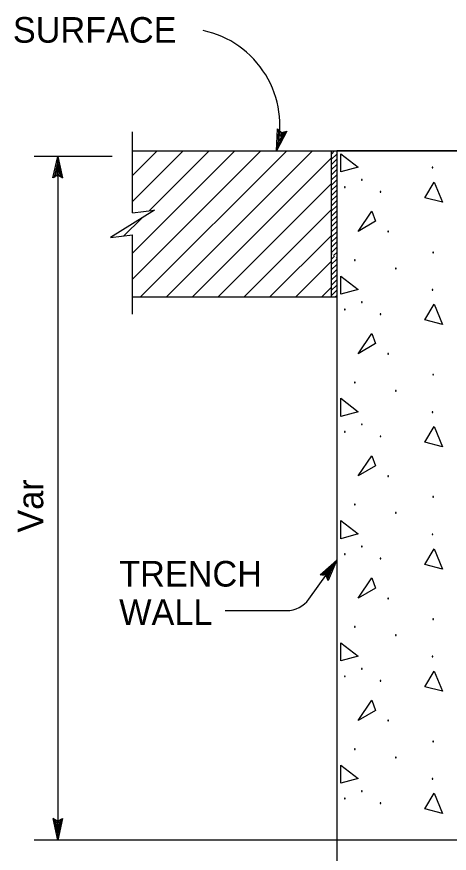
# Model space of a CAD drawing. Extents: x -893 to 867, y -474 to 712.
# Drawn here: x -774.9 to -656.6, y -272.5 to -43.9 of the extents above; entities that cross this region are included whole.
import ezdxf

# ---------------------------------------------------------------- set-up
doc = ezdxf.new("R2010")
doc.units = 0
for name, color, linetype in [('36 Drainage', 7, 'Continuous'), ('56 Stage 3 Anno', 7, 'Continuous'), ('57 Undefined', 7, 'Continuous'), ('60 Nongeo Data', 7, 'Continuous')]:
    doc.layers.add(name, color=color, linetype=linetype)

msp = doc.modelspace()

# ---------------------------------------------------------------- linework, layer by layer
at = {"layer": '36 Drainage'}
for p, q in [((-743.2, -87.32), (-736.44, -80.55)), ((-743.2, -94.39), (-729.37, -80.55)), ((-743.2, -108.53), (-715.23, -80.55)), ((-743.2, -115.6), (-708.16, -80.55)), ((-741, -120.47), (-701.08, -80.55)), ((-738.69, -96.95), (-722.3, -80.55)), ((-733.93, -120.47), (-694.01, -80.55)), ((-726.86, -120.47), (-688.91, -82.52)), ((-719.79, -120.47), (-688.91, -89.6)), ((-712.72, -120.47), (-688.91, -96.67)), ((-745.55, -103.8), (-740.68, -98.93)), ((-705.65, -120.47), (-688.91, -103.74)), ((-698.58, -120.47), (-688.91, -110.81)), ((-691.51, -120.47), (-688.91, -117.88))]:
    msp.add_line(p, q, dxfattribs=at)
for points in [[(-686.32, -86.3), (-686.28, -81.35), (-681.56, -85.01), (-686.32, -86.3)], [(-661.33, -85.2), (-661.16, -85.2), (-661.16, -85.03), (-661.33, -85.03), (-661.33, -85.2)], [(-680.64, -88.56), (-680.47, -88.56), (-680.47, -88.39), (-680.64, -88.39), (-680.64, -88.56)], [(-663.31, -93.34), (-660.8, -89.07), (-658.54, -94.6), (-663.31, -93.34)], [(-685.28, -90.59), (-685.11, -90.59), (-685.11, -90.42), (-685.28, -90.42), (-685.28, -90.59)], [(-675.53, -91.82), (-675.36, -91.82), (-675.36, -91.65), (-675.53, -91.65), (-675.53, -91.82)], [(-681.56, -102.57), (-677.79, -97.04), (-676.79, -99.8), (-681.56, -102.57)], [(-673.42, -102.69), (-673.25, -102.69), (-673.25, -102.53), (-673.42, -102.53), (-673.42, -102.69)], [(-661.17, -108.37), (-661, -108.37), (-661, -108.21), (-661.17, -108.21), (-661.17, -108.37)], [(-682.55, -110.48), (-682.38, -110.48), (-682.38, -110.32), (-682.55, -110.32), (-682.55, -110.48)], [(-671.33, -112.76), (-671.16, -112.76), (-671.16, -112.6), (-671.33, -112.6), (-671.33, -112.76)], [(-686.32, -119.71), (-686.28, -114.75), (-681.56, -118.41), (-686.32, -119.71)], [(-661.33, -118.6), (-661.16, -118.6), (-661.16, -118.43), (-661.33, -118.43), (-661.33, -118.6)], [(-680.64, -121.96), (-680.47, -121.96), (-680.47, -121.79), (-680.64, -121.79), (-680.64, -121.96)], [(-663.31, -126.75), (-660.8, -122.47), (-658.54, -128), (-663.31, -126.75)], [(-685.28, -123.99), (-685.11, -123.99), (-685.11, -123.82), (-685.28, -123.82), (-685.28, -123.99)], [(-675.53, -125.22), (-675.36, -125.22), (-675.36, -125.06), (-675.53, -125.06), (-675.53, -125.22)], [(-681.56, -135.97), (-677.79, -130.44), (-676.79, -133.21), (-681.56, -135.97)], [(-673.42, -136.1), (-673.25, -136.1), (-673.25, -135.93), (-673.42, -135.93), (-673.42, -136.1)], [(-661.17, -141.78), (-661, -141.78), (-661, -141.61), (-661.17, -141.61), (-661.17, -141.78)], [(-682.55, -143.89), (-682.38, -143.89), (-682.38, -143.72), (-682.55, -143.72), (-682.55, -143.89)], [(-671.33, -146.17), (-671.16, -146.17), (-671.16, -146), (-671.33, -146), (-671.33, -146.17)], [(-686.32, -153.11), (-686.28, -148.16), (-681.56, -151.81), (-686.32, -153.11)], [(-661.33, -152), (-661.16, -152), (-661.16, -151.84), (-661.33, -151.84), (-661.33, -152)], [(-680.64, -155.36), (-680.47, -155.36), (-680.47, -155.2), (-680.64, -155.2), (-680.64, -155.36)], [(-685.28, -157.4), (-685.11, -157.4), (-685.11, -157.23), (-685.28, -157.23), (-685.28, -157.4)], [(-663.31, -160.15), (-660.8, -155.88), (-658.54, -161.41), (-663.31, -160.15)], [(-675.53, -158.63), (-675.36, -158.63), (-675.36, -158.46), (-675.53, -158.46), (-675.53, -158.63)], [(-681.56, -169.38), (-677.79, -163.85), (-676.79, -166.61), (-681.56, -169.38)], [(-673.42, -169.5), (-673.25, -169.5), (-673.25, -169.33), (-673.42, -169.33), (-673.42, -169.5)], [(-661.17, -175.18), (-661, -175.18), (-661, -175.01), (-661.17, -175.01), (-661.17, -175.18)], [(-682.55, -177.29), (-682.38, -177.29), (-682.38, -177.12), (-682.55, -177.12), (-682.55, -177.29)], [(-671.33, -179.57), (-671.16, -179.57), (-671.16, -179.4), (-671.33, -179.4), (-671.33, -179.57)], [(-686.32, -186.52), (-686.28, -181.56), (-681.56, -185.22), (-686.32, -186.52)], [(-661.33, -185.41), (-661.16, -185.41), (-661.16, -185.24), (-661.33, -185.24), (-661.33, -185.41)], [(-680.64, -188.77), (-680.47, -188.77), (-680.47, -188.6), (-680.64, -188.6), (-680.64, -188.77)], [(-663.31, -193.56), (-660.8, -189.28), (-658.54, -194.81), (-663.31, -193.56)], [(-685.28, -190.8), (-685.11, -190.8), (-685.11, -190.63), (-685.28, -190.63), (-685.28, -190.8)], [(-675.53, -192.03), (-675.36, -192.03), (-675.36, -191.86), (-675.53, -191.86), (-675.53, -192.03)], [(-681.56, -202.78), (-677.79, -197.25), (-676.79, -200.01), (-681.56, -202.78)], [(-673.42, -202.91), (-673.25, -202.91), (-673.25, -202.74), (-673.42, -202.74), (-673.42, -202.91)], [(-661.17, -208.59), (-661, -208.59), (-661, -208.42), (-661.17, -208.42), (-661.17, -208.59)], [(-682.55, -210.7), (-682.38, -210.7), (-682.38, -210.53), (-682.55, -210.53), (-682.55, -210.7)], [(-671.33, -212.98), (-671.16, -212.98), (-671.16, -212.81), (-671.33, -212.81), (-671.33, -212.98)], [(-686.32, -219.92), (-686.28, -214.96), (-681.56, -218.62), (-686.32, -219.92)], [(-661.33, -218.81), (-661.16, -218.81), (-661.16, -218.64), (-661.33, -218.64), (-661.33, -218.81)], [(-680.64, -222.17), (-680.47, -222.17), (-680.47, -222), (-680.64, -222), (-680.64, -222.17)], [(-663.31, -226.96), (-660.8, -222.69), (-658.54, -228.22), (-663.31, -226.96)], [(-685.28, -224.2), (-685.11, -224.2), (-685.11, -224.04), (-685.28, -224.04), (-685.28, -224.2)], [(-675.53, -225.44), (-675.36, -225.44), (-675.36, -225.27), (-675.53, -225.27), (-675.53, -225.44)], [(-681.56, -236.18), (-677.79, -230.65), (-676.79, -233.42), (-681.56, -236.18)], [(-673.42, -236.31), (-673.25, -236.31), (-673.25, -236.14), (-673.42, -236.14), (-673.42, -236.31)], [(-661.17, -241.99), (-661, -241.99), (-661, -241.82), (-661.17, -241.82), (-661.17, -241.99)], [(-682.55, -244.1), (-682.38, -244.1), (-682.38, -243.93), (-682.55, -243.93), (-682.55, -244.1)], [(-671.33, -246.38), (-671.16, -246.38), (-671.16, -246.21), (-671.33, -246.21), (-671.33, -246.38)], [(-686.32, -253.32), (-686.28, -248.37), (-681.56, -252.03), (-686.32, -253.32)], [(-661.33, -252.22), (-661.16, -252.22), (-661.16, -252.05), (-661.33, -252.05), (-661.33, -252.22)], [(-680.64, -255.58), (-680.47, -255.58), (-680.47, -255.41), (-680.64, -255.41), (-680.64, -255.58)], [(-685.28, -257.61), (-685.11, -257.61), (-685.11, -257.44), (-685.28, -257.44), (-685.28, -257.61)], [(-663.31, -260.36), (-660.8, -256.09), (-658.54, -261.62), (-663.31, -260.36)], [(-675.53, -258.84), (-675.36, -258.84), (-675.36, -258.67), (-675.53, -258.67), (-675.53, -258.84)]]:
    msp.add_lwpolyline(points, dxfattribs=at)
at = {"layer": '56 Stage 3 Anno'}
for p, q in [((-748.79, -82.05), (-770.07, -82.05)), ((-763.62, -82.05), (-763.62, -268.86)), ((-688.91, -81.5), (-687.97, -80.55)), ((-688.91, -82.91), (-687.41, -81.41)), ((-688.91, -84.33), (-687.41, -82.83)), ((-688.91, -85.74), (-687.41, -84.24)), ((-688.91, -87.16), (-687.41, -85.66)), ((-688.91, -88.57), (-687.41, -87.07)), ((-688.91, -89.98), (-687.41, -88.48)), ((-688.91, -91.4), (-687.41, -89.9)), ((-688.91, -92.81), (-687.41, -91.31)), ((-688.91, -94.23), (-687.41, -92.73)), ((-688.91, -95.64), (-687.41, -94.14)), ((-688.91, -97.05), (-687.41, -95.55)), ((-688.91, -98.47), (-687.41, -96.97)), ((-688.91, -99.88), (-687.41, -98.38)), ((-688.91, -101.3), (-687.41, -99.8)), ((-688.91, -102.71), (-687.41, -101.21)), ((-688.91, -104.13), (-687.41, -102.63)), ((-688.91, -105.54), (-687.41, -104.04)), ((-688.91, -106.95), (-687.41, -105.45)), ((-688.87, -108.32), (-687.41, -106.87)), ((-688.91, -108.81), (-688.68, -108.58)), ((-688.91, -110.23), (-688.04, -109.36)), ((-688.25, -109.12), (-687.41, -108.28)), ((-687.6, -109.88), (-687.41, -109.7)), ((-688.91, -111.64), (-687.41, -110.14)), ((-688.91, -113.06), (-687.41, -111.56)), ((-688.91, -114.47), (-687.41, -112.97)), ((-688.91, -115.89), (-687.41, -114.39)), ((-688.91, -117.3), (-687.41, -115.8)), ((-688.91, -118.71), (-687.41, -117.21)), ((-688.91, -120.13), (-687.41, -118.63)), ((-687.84, -120.47), (-687.41, -120.04)), ((-695.01, -203.02), (-687.41, -192.34)), ((-717.88, -206.18), (-701.12, -206.18)), ((-628.64, -268.86), (-770.07, -268.86))]:
    msp.add_line(p, q, dxfattribs=at)
for points in [[(-701.03, -75.2), (-703.85, -80.55), (-703.57, -74.51), (-703.29, -74.8), (-703.5, -79.23), (-701.43, -75.31), (-701.82, -75.42), (-703.14, -77.93), (-703.01, -75.1), (-702.72, -75.39), (-702.78, -76.62), (-702.21, -75.53), (-702.51, -75.61), (-703.57, -74.51), (-702.51, -75.61)], [(-764.94, -87.96), (-763.62, -82.05), (-762.31, -87.96), (-762.66, -87.75), (-763.62, -83.42), (-764.59, -87.75), (-764.24, -87.54), (-763.62, -84.77), (-763.01, -87.54), (-763.36, -87.33), (-763.63, -86.13), (-763.89, -87.33), (-763.62, -87.17), (-762.31, -87.96), (-763.62, -87.17)], [(-691.91, -196.39), (-687.41, -192.34), (-689.77, -197.91), (-689.93, -197.53), (-688.2, -193.45), (-691.5, -196.42), (-691.1, -196.45), (-688.99, -194.55), (-690.09, -197.16), (-690.26, -196.79), (-689.78, -195.66), (-690.69, -196.48), (-690.38, -196.51), (-689.77, -197.91), (-690.38, -196.51)], [(-762.3, -262.95), (-763.62, -268.86), (-764.93, -262.95), (-764.58, -263.16), (-763.63, -267.49), (-762.65, -263.16), (-763, -263.37), (-763.62, -266.14), (-764.23, -263.37), (-763.88, -263.58), (-763.62, -264.78), (-763.35, -263.58), (-763.62, -263.74), (-764.93, -262.95), (-763.62, -263.74)]]:
    msp.add_lwpolyline(points, close=True, dxfattribs=at)
for centre, radius, start, end in [((-729.46, -73.61), 26.53, 344.8326, 77.9498), ((-701.12, -198.68), 7.5, 270, 324.6025)]:
    msp.add_arc(centre, radius, start, end, dxfattribs=at)
at = {"layer": '60 Nongeo Data'}
for p, q in [((-743.2, -97.51), (-743.2, -75.33)), ((-743.2, -80.55), (-407.04, -80.55)), ((-688.91, -80.55), (-688.91, -120.47)), ((-687.41, -80.55), (-687.41, -313.86)), ((-507.41, -80.55), (-687.41, -80.55)), ((-743.2, -125.2), (-743.2, -103.51)), ((-743.2, -120.47), (-687.41, -120.47))]:
    msp.add_line(p, q, dxfattribs=at)
msp.add_lwpolyline([(-743.2, -97.51), (-737.2, -96.76), (-749.2, -104.26), (-743.2, -103.51)], dxfattribs=at)

# ---------------------------------------------------------------- texts
at = {"layer": '57 Undefined'}
for s, p in [('SURFACE', (-775.9, -51)), ('TRENCH', (-746.85, -199.6)), ('WALL', (-746.85, -210.1))]:
    msp.add_text(s, height=7, dxfattribs=at).set_placement(p)
msp.add_text('Var', height=7, rotation=90, dxfattribs=at).set_placement((-767.61, -184.86))

doc.saveas('drawing.dxf')
